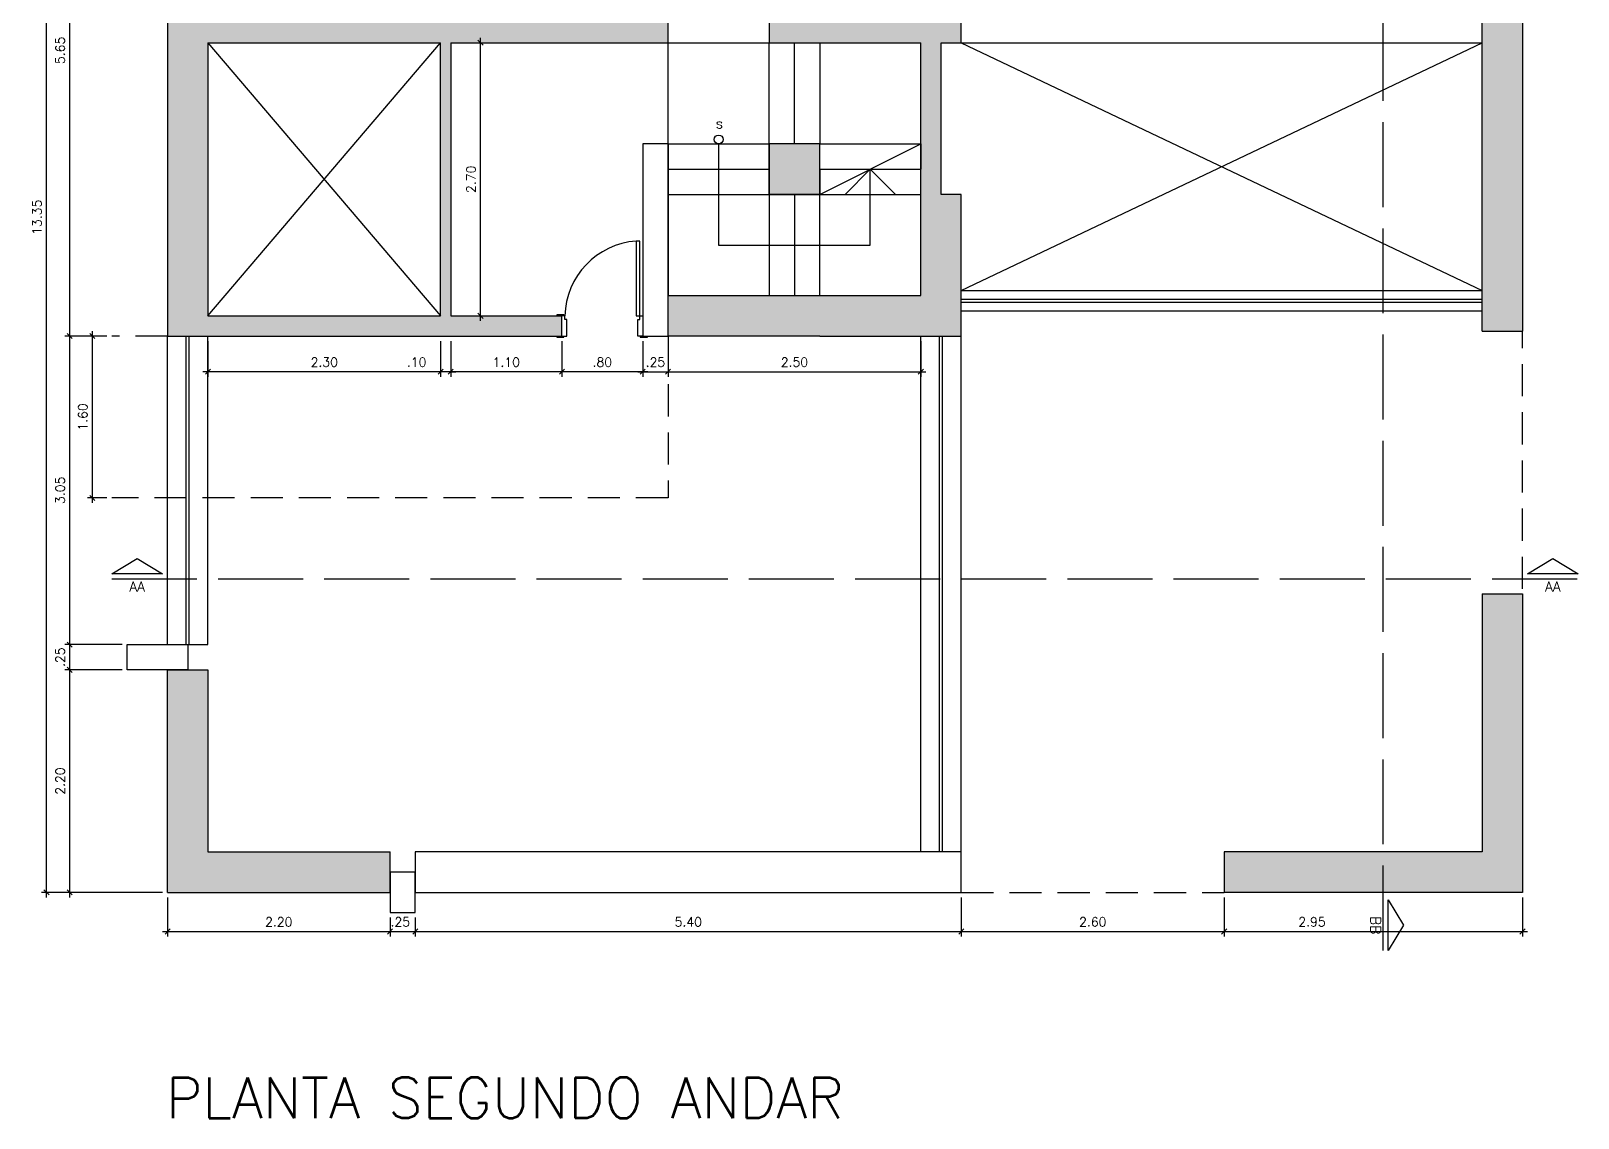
# Model space of a CAD drawing. Header units: millimetres. Extents: x 998 to 1067.2, y 1044.9 to 1079.2.
# Drawn here: x 1033.41 to 1048.71, y 1063.02 to 1073.77 of the extents above; entities that cross this region are included whole.
import ezdxf

# ---------------------------------------------------------------- set-up
doc = ezdxf.new("R2010")
doc.units = ezdxf.units.MM
doc.linetypes.add('DASHED', pattern=[15, 12, -3])
doc.linetypes.add('DASHED2', pattern=[9.525, 6.35, -3.175])
for name, color, linetype in [('ALVENARIA', 4, 'Continuous'), ('CAIXILHOS', 1, 'Continuous'), ('CORTE', 4, 'Continuous'), ('COTAS', 7, 'Continuous'), ('ESCADA', 1, 'Continuous'), ('HACHURA', 253, 'Continuous'), ('MOBILIARIOS', 8, 'Continuous'), ('PROJEÇÃO', 8, 'DASHED2'), ('SIMBOLOS', 7, 'Continuous'), ('TEXTOS', 2, 'Continuous')]:
    doc.layers.add(name, color=color, linetype=linetype)
doc.styles.add('1.50', font='simplex.shx', dxfattribs={"height": 0.06})
doc.styles.get("Standard").update_dxf_attribs({"font": 'simplex.shx'})
doc.dimstyles.new('1.50', dxfattribs={"dimscale": 0.5, "dimtxt": 0.18, "dimasz": 0.1, "dimexe": 0.1, "dimexo": 0.1, "dimgap": 0.1, "dimtad": 1, "dimzin": 4, "dimdsep": 46, "dimtxsty": 'Standard', "dimblk": 'OBLIQUE', "dimcen": 0.1, "dimdle": 0.1, "dimclrd": 1, "dimclre": 1, "dimclrt": 256, "dimadec": 0, "dimazin": 0, "dimtfac": 1, "dimtmove": 0, "dimatfit": 3, "dimldrblk": 'ORIGIN2', "dimfxl": 1, "dimtolj": 1, "dimarcsym": 1})

# ---------------------------------------------------------------- blocks, each defined once
blk = doc.blocks.new('_Oblique')
at = {"color": 0, "linetype": 'ByBlock', "lineweight": -2}
blk.add_line((-0.5, -0.5), (0.5, 0.5), dxfattribs=at)
blk = doc.blocks.new('*D29')
at = {"layer": 'COTAS', "color": 1, "lineweight": -2, "ltscale": 0.05, "transparency": 16777216}
for p, q in [((1034.71, 1078.6), (1033.513, 1078.6)), ((1033.563, 1065.2), (1033.563, 1078.65)), ((1034.71, 1065.25), (1033.513, 1065.25))]:
    blk.add_line(p, q, dxfattribs=at)
at = {"layer": 'Defpoints', "color": 0, "ltscale": 0.05, "transparency": 16777216}
for p in [(1033.563, 1078.6), (1034.76, 1078.6), (1034.76, 1065.25)]:
    blk.add_point(p, dxfattribs=at)
at = {"layer": 'COTAS', "color": 1, "lineweight": -2, "ltscale": 0.05, "transparency": 16777216, "xscale": 0.05, "yscale": 0.05, "zscale": 0.05}
for p, rotation in [((1033.563, 1078.6), 90), ((1033.563, 1065.25), 270)]:
    blk.add_blockref('_Oblique', p, dxfattribs=dict(at, rotation=rotation))
at = {"layer": 'COTAS', "ltscale": 0.05, "transparency": 16777216, "insert": (1033.468, 1071.925), "char_height": 0.09, "attachment_point": 5, "rotation": 90}
blk.add_mtext('\\A1;13.35', dxfattribs=at)
blk = doc.blocks.new('_Origin2')
at = {"color": 0, "linetype": 'ByBlock', "lineweight": -2}
blk.add_line((-0.5, 0), (-1, 0), dxfattribs=at)
for radius in [0.5, 0.25]:
    blk.add_circle((0, 0), radius, dxfattribs=at)
blk = doc.blocks.new('*D34')
at = {"layer": 'COTAS', "color": 1, "lineweight": -2, "ltscale": 0.05, "transparency": 16777216}
for p, q in [((1034.76, 1065.2), (1034.76, 1064.813)), ((1036.96, 1065), (1036.96, 1064.813)), ((1034.71, 1064.863), (1037.01, 1064.863))]:
    blk.add_line(p, q, dxfattribs=at)
at = {"layer": 'Defpoints', "color": 0, "ltscale": 0.05, "transparency": 16777216}
for p in [(1034.76, 1065.25), (1036.96, 1065.05), (1036.96, 1064.863)]:
    blk.add_point(p, dxfattribs=at)
at = {"layer": 'COTAS', "color": 1, "lineweight": -2, "ltscale": 0.05, "transparency": 16777216, "xscale": 0.05, "yscale": 0.05, "zscale": 0.05, "rotation": 180}
blk.add_blockref('_Oblique', (1034.76, 1064.863), dxfattribs=at)
at = {"layer": 'COTAS', "color": 1, "lineweight": -2, "ltscale": 0.05, "transparency": 16777216, "xscale": 0.05, "yscale": 0.05, "zscale": 0.05}
blk.add_blockref('_Oblique', (1036.96, 1064.863), dxfattribs=at)
at = {"layer": 'COTAS', "ltscale": 0.05, "transparency": 16777216, "insert": (1035.86, 1064.958), "char_height": 0.09, "attachment_point": 5}
blk.add_mtext('\\A1;2.20', dxfattribs=at)
blk = doc.blocks.new('*D35')
at = {"layer": 'COTAS', "color": 1, "lineweight": -2, "ltscale": 0.05, "transparency": 16777216}
for p, q in [((1042.61, 1065.2), (1042.61, 1064.813)), ((1045.21, 1065.2), (1045.21, 1064.813)), ((1042.56, 1064.863), (1045.26, 1064.863))]:
    blk.add_line(p, q, dxfattribs=at)
at = {"layer": 'Defpoints', "color": 0, "ltscale": 0.05, "transparency": 16777216}
for p in [(1042.61, 1065.25), (1045.21, 1065.25), (1045.21, 1064.863)]:
    blk.add_point(p, dxfattribs=at)
at = {"layer": 'COTAS', "color": 1, "lineweight": -2, "ltscale": 0.05, "transparency": 16777216, "xscale": 0.05, "yscale": 0.05, "zscale": 0.05, "rotation": 180}
blk.add_blockref('_Oblique', (1042.61, 1064.863), dxfattribs=at)
at = {"layer": 'COTAS', "color": 1, "lineweight": -2, "ltscale": 0.05, "transparency": 16777216, "xscale": 0.05, "yscale": 0.05, "zscale": 0.05}
blk.add_blockref('_Oblique', (1045.21, 1064.863), dxfattribs=at)
at = {"layer": 'COTAS', "ltscale": 0.05, "transparency": 16777216, "insert": (1043.91, 1064.958), "char_height": 0.09, "attachment_point": 5}
blk.add_mtext('\\A1;2.60', dxfattribs=at)
blk = doc.blocks.new('*D36')
at = {"layer": 'COTAS', "color": 1, "lineweight": -2, "ltscale": 0.05, "transparency": 16777216}
for p, q in [((1045.21, 1065.2), (1045.21, 1064.813)), ((1048.16, 1065.2), (1048.16, 1064.813)), ((1045.16, 1064.863), (1048.21, 1064.863))]:
    blk.add_line(p, q, dxfattribs=at)
at = {"layer": 'Defpoints', "color": 0, "ltscale": 0.05, "transparency": 16777216}
for p in [(1045.21, 1065.25), (1048.16, 1065.25), (1048.16, 1064.863)]:
    blk.add_point(p, dxfattribs=at)
at = {"layer": 'COTAS', "color": 1, "lineweight": -2, "ltscale": 0.05, "transparency": 16777216, "xscale": 0.05, "yscale": 0.05, "zscale": 0.05, "rotation": 180}
blk.add_blockref('_Oblique', (1045.21, 1064.863), dxfattribs=at)
at = {"layer": 'COTAS', "color": 1, "lineweight": -2, "ltscale": 0.05, "transparency": 16777216, "xscale": 0.05, "yscale": 0.05, "zscale": 0.05}
blk.add_blockref('_Oblique', (1048.16, 1064.863), dxfattribs=at)
at = {"layer": 'COTAS', "ltscale": 0.05, "transparency": 16777216, "insert": (1046.078, 1064.958), "char_height": 0.09, "attachment_point": 5}
blk.add_mtext('\\A1;2.95', dxfattribs=at)
blk = doc.blocks.new('*D60')
at = {"layer": 'COTAS', "color": 1, "lineweight": -2, "ltscale": 0.05, "transparency": 16777216}
for p, q in [((1036.96, 1065), (1036.96, 1064.813)), ((1037.21, 1065), (1037.21, 1064.813)), ((1036.91, 1064.863), (1037.26, 1064.863))]:
    blk.add_line(p, q, dxfattribs=at)
at = {"layer": 'Defpoints', "color": 0, "ltscale": 0.05, "transparency": 16777216}
for p in [(1036.96, 1065.05), (1037.21, 1065.05), (1037.21, 1064.863)]:
    blk.add_point(p, dxfattribs=at)
at = {"layer": 'COTAS', "color": 1, "lineweight": -2, "ltscale": 0.05, "transparency": 16777216, "xscale": 0.05, "yscale": 0.05, "zscale": 0.05, "rotation": 180}
blk.add_blockref('_Oblique', (1036.96, 1064.863), dxfattribs=at)
at = {"layer": 'COTAS', "color": 1, "lineweight": -2, "ltscale": 0.05, "transparency": 16777216, "xscale": 0.05, "yscale": 0.05, "zscale": 0.05}
blk.add_blockref('_Oblique', (1037.21, 1064.863), dxfattribs=at)
at = {"layer": 'COTAS', "ltscale": 0.05, "transparency": 16777216, "insert": (1037.062, 1064.958), "char_height": 0.09, "attachment_point": 5}
blk.add_mtext('\\A1;.25', dxfattribs=at)
blk = doc.blocks.new('*D61')
at = {"layer": 'COTAS', "color": 1, "lineweight": -2, "ltscale": 0.05, "transparency": 16777216}
for p, q in [((1042.61, 1065.2), (1042.61, 1064.813)), ((1037.21, 1065), (1037.21, 1064.813)), ((1037.16, 1064.863), (1042.66, 1064.863))]:
    blk.add_line(p, q, dxfattribs=at)
at = {"layer": 'Defpoints', "color": 0, "ltscale": 0.05, "transparency": 16777216}
for p in [(1042.61, 1065.25), (1037.21, 1065.05), (1042.61, 1064.863)]:
    blk.add_point(p, dxfattribs=at)
at = {"layer": 'COTAS', "color": 1, "lineweight": -2, "ltscale": 0.05, "transparency": 16777216, "xscale": 0.05, "yscale": 0.05, "zscale": 0.05, "rotation": 180}
blk.add_blockref('_Oblique', (1037.21, 1064.863), dxfattribs=at)
at = {"layer": 'COTAS', "color": 1, "lineweight": -2, "ltscale": 0.05, "transparency": 16777216, "xscale": 0.05, "yscale": 0.05, "zscale": 0.05}
blk.add_blockref('_Oblique', (1042.61, 1064.863), dxfattribs=at)
at = {"layer": 'COTAS', "ltscale": 0.05, "transparency": 16777216, "insert": (1039.91, 1064.958), "char_height": 0.09, "attachment_point": 5}
blk.add_mtext('\\A1;5.40', dxfattribs=at)
blk = doc.blocks.new('*D62')
at = {"layer": 'COTAS', "color": 1, "lineweight": -2, "ltscale": 0.05, "transparency": 16777216}
for p, q in [((1034.31, 1067.45), (1033.743, 1067.45)), ((1033.793, 1065.2), (1033.793, 1067.5)), ((1034.71, 1065.25), (1033.743, 1065.25))]:
    blk.add_line(p, q, dxfattribs=at)
at = {"layer": 'Defpoints', "color": 0, "ltscale": 0.05, "transparency": 16777216}
for p in [(1033.793, 1067.45), (1034.36, 1067.45), (1034.76, 1065.25)]:
    blk.add_point(p, dxfattribs=at)
at = {"layer": 'COTAS', "color": 1, "lineweight": -2, "ltscale": 0.05, "transparency": 16777216, "xscale": 0.05, "yscale": 0.05, "zscale": 0.05}
for p, rotation in [((1033.793, 1067.45), 90), ((1033.793, 1065.25), 270)]:
    blk.add_blockref('_Oblique', p, dxfattribs=dict(at, rotation=rotation))
at = {"layer": 'COTAS', "ltscale": 0.05, "transparency": 16777216, "insert": (1033.698, 1066.35), "char_height": 0.09, "attachment_point": 5, "rotation": 90}
blk.add_mtext('\\A1;2.20', dxfattribs=at)
blk = doc.blocks.new('*D63')
at = {"layer": 'COTAS', "color": 1, "lineweight": -2, "ltscale": 0.05, "transparency": 16777216}
for p, q in [((1034.31, 1067.7), (1033.743, 1067.7)), ((1033.793, 1067.4), (1033.793, 1067.75)), ((1034.31, 1067.45), (1033.743, 1067.45))]:
    blk.add_line(p, q, dxfattribs=at)
at = {"layer": 'Defpoints', "color": 0, "ltscale": 0.05, "transparency": 16777216}
for p in [(1033.793, 1067.7), (1034.36, 1067.7), (1034.36, 1067.45)]:
    blk.add_point(p, dxfattribs=at)
at = {"layer": 'COTAS', "color": 1, "lineweight": -2, "ltscale": 0.05, "transparency": 16777216, "xscale": 0.05, "yscale": 0.05, "zscale": 0.05}
for p, rotation in [((1033.793, 1067.7), 90), ((1033.793, 1067.45), 270)]:
    blk.add_blockref('_Oblique', p, dxfattribs=dict(at, rotation=rotation))
at = {"layer": 'COTAS', "ltscale": 0.05, "transparency": 16777216, "insert": (1033.698, 1067.575), "char_height": 0.09, "attachment_point": 5, "rotation": 90}
blk.add_mtext('\\A1;.25', dxfattribs=at)
blk = doc.blocks.new('*D64')
at = {"layer": 'COTAS', "color": 1, "lineweight": -2, "ltscale": 0.05, "transparency": 16777216}
for p, q in [((1034.16, 1070.75), (1033.743, 1070.75)), ((1033.793, 1067.65), (1033.793, 1070.8)), ((1034.31, 1067.7), (1033.743, 1067.7))]:
    blk.add_line(p, q, dxfattribs=at)
at = {"layer": 'Defpoints', "color": 0, "ltscale": 0.05, "transparency": 16777216}
for p in [(1033.793, 1070.75), (1034.21, 1070.75), (1034.36, 1067.7)]:
    blk.add_point(p, dxfattribs=at)
at = {"layer": 'COTAS', "color": 1, "lineweight": -2, "ltscale": 0.05, "transparency": 16777216, "xscale": 0.05, "yscale": 0.05, "zscale": 0.05}
for p, rotation in [((1033.793, 1070.75), 90), ((1033.793, 1067.7), 270)]:
    blk.add_blockref('_Oblique', p, dxfattribs=dict(at, rotation=rotation))
at = {"layer": 'COTAS', "ltscale": 0.05, "transparency": 16777216, "insert": (1033.698, 1069.225), "char_height": 0.09, "attachment_point": 5, "rotation": 90}
blk.add_mtext('\\A1;3.05', dxfattribs=at)
blk = doc.blocks.new('*D65')
at = {"layer": 'COTAS', "color": 1, "lineweight": -2, "ltscale": 0.05, "transparency": 16777216}
for p, q in [((1033.793, 1070.7), (1033.793, 1076.45)), ((1034.71, 1076.4), (1033.743, 1076.4)), ((1034.16, 1070.75), (1033.743, 1070.75))]:
    blk.add_line(p, q, dxfattribs=at)
at = {"layer": 'Defpoints', "color": 0, "ltscale": 0.05, "transparency": 16777216}
for p in [(1033.793, 1076.4), (1034.76, 1076.4), (1034.21, 1070.75)]:
    blk.add_point(p, dxfattribs=at)
at = {"layer": 'COTAS', "color": 1, "lineweight": -2, "ltscale": 0.05, "transparency": 16777216, "xscale": 0.05, "yscale": 0.05, "zscale": 0.05}
for p, rotation in [((1033.793, 1076.4), 90), ((1033.793, 1070.75), 270)]:
    blk.add_blockref('_Oblique', p, dxfattribs=dict(at, rotation=rotation))
at = {"layer": 'COTAS', "ltscale": 0.05, "transparency": 16777216, "insert": (1033.698, 1073.575), "char_height": 0.09, "attachment_point": 5, "rotation": 90}
blk.add_mtext('\\A1;5.65', dxfattribs=at)
blk = doc.blocks.new('*D66')
at = {"layer": 'COTAS', "color": 1, "lineweight": -2, "ltscale": 0.05, "transparency": 16777216}
for p, q in [((1034.16, 1070.75), (1033.967, 1070.75)), ((1034.017, 1069.1), (1034.017, 1070.8)), ((1034.16, 1069.15), (1033.967, 1069.15))]:
    blk.add_line(p, q, dxfattribs=at)
at = {"layer": 'Defpoints', "color": 0, "ltscale": 0.05, "transparency": 16777216}
for p in [(1034.017, 1070.75), (1034.21, 1070.75), (1034.21, 1069.15)]:
    blk.add_point(p, dxfattribs=at)
at = {"layer": 'COTAS', "color": 1, "lineweight": -2, "ltscale": 0.05, "transparency": 16777216, "xscale": 0.05, "yscale": 0.05, "zscale": 0.05}
for p, rotation in [((1034.017, 1070.75), 90), ((1034.017, 1069.15), 270)]:
    blk.add_blockref('_Oblique', p, dxfattribs=dict(at, rotation=rotation))
at = {"layer": 'COTAS', "ltscale": 0.05, "transparency": 16777216, "insert": (1033.922, 1069.95), "char_height": 0.09, "attachment_point": 5, "rotation": 90}
blk.add_mtext('\\A1;1.60', dxfattribs=at)
blk = doc.blocks.new('*D102')
at = {"layer": 'COTAS', "color": 1, "lineweight": -2, "ltscale": 0.05, "transparency": 16777216}
for p, q in [((1039.71, 1070.7), (1039.71, 1070.347)), ((1042.21, 1070.7), (1042.21, 1070.347)), ((1039.66, 1070.397), (1042.26, 1070.397))]:
    blk.add_line(p, q, dxfattribs=at)
at = {"layer": 'Defpoints', "color": 0, "ltscale": 0.05, "transparency": 16777216}
for p in [(1039.71, 1070.75), (1042.21, 1070.75), (1042.21, 1070.397)]:
    blk.add_point(p, dxfattribs=at)
at = {"layer": 'COTAS', "color": 1, "lineweight": -2, "ltscale": 0.05, "transparency": 16777216, "xscale": 0.05, "yscale": 0.05, "zscale": 0.05, "rotation": 180}
blk.add_blockref('_Oblique', (1039.71, 1070.397), dxfattribs=at)
at = {"layer": 'COTAS', "color": 1, "lineweight": -2, "ltscale": 0.05, "transparency": 16777216, "xscale": 0.05, "yscale": 0.05, "zscale": 0.05}
blk.add_blockref('_Oblique', (1042.21, 1070.397), dxfattribs=at)
at = {"layer": 'COTAS', "ltscale": 0.05, "transparency": 16777216, "insert": (1040.96, 1070.492), "char_height": 0.09, "attachment_point": 5}
blk.add_mtext('\\A1;2.50', dxfattribs=at)
blk = doc.blocks.new('*D103')
at = {"layer": 'COTAS', "color": 1, "lineweight": -2, "ltscale": 0.05, "transparency": 16777216}
for p, q in [((1039.46, 1070.7), (1039.46, 1070.347)), ((1039.71, 1070.7), (1039.71, 1070.347)), ((1039.41, 1070.397), (1039.76, 1070.397))]:
    blk.add_line(p, q, dxfattribs=at)
at = {"layer": 'Defpoints', "color": 0, "ltscale": 0.05, "transparency": 16777216}
for p in [(1039.46, 1070.75), (1039.71, 1070.75), (1039.71, 1070.397)]:
    blk.add_point(p, dxfattribs=at)
at = {"layer": 'COTAS', "color": 1, "lineweight": -2, "ltscale": 0.05, "transparency": 16777216, "xscale": 0.05, "yscale": 0.05, "zscale": 0.05, "rotation": 180}
blk.add_blockref('_Oblique', (1039.46, 1070.397), dxfattribs=at)
at = {"layer": 'COTAS', "color": 1, "lineweight": -2, "ltscale": 0.05, "transparency": 16777216, "xscale": 0.05, "yscale": 0.05, "zscale": 0.05}
blk.add_blockref('_Oblique', (1039.71, 1070.397), dxfattribs=at)
at = {"layer": 'COTAS', "ltscale": 0.05, "transparency": 16777216, "insert": (1039.585, 1070.492), "char_height": 0.09, "attachment_point": 5}
blk.add_mtext('\\A1;.25', dxfattribs=at)
blk = doc.blocks.new('*D104')
at = {"layer": 'COTAS', "color": 1, "lineweight": -2, "ltscale": 0.05, "transparency": 16777216}
for p, q in [((1038.66, 1070.7), (1038.66, 1070.347)), ((1039.46, 1070.7), (1039.46, 1070.347)), ((1039.51, 1070.397), (1038.61, 1070.397))]:
    blk.add_line(p, q, dxfattribs=at)
at = {"layer": 'Defpoints', "color": 0, "ltscale": 0.05, "transparency": 16777216}
for p in [(1038.66, 1070.75), (1039.46, 1070.75), (1038.66, 1070.397)]:
    blk.add_point(p, dxfattribs=at)
at = {"layer": 'COTAS', "color": 1, "lineweight": -2, "ltscale": 0.05, "transparency": 16777216, "xscale": 0.05, "yscale": 0.05, "zscale": 0.05, "rotation": 180}
blk.add_blockref('_Oblique', (1038.66, 1070.397), dxfattribs=at)
at = {"layer": 'COTAS', "color": 1, "lineweight": -2, "ltscale": 0.05, "transparency": 16777216, "xscale": 0.05, "yscale": 0.05, "zscale": 0.05}
blk.add_blockref('_Oblique', (1039.46, 1070.397), dxfattribs=at)
at = {"layer": 'COTAS', "ltscale": 0.05, "transparency": 16777216, "insert": (1039.06, 1070.492), "char_height": 0.09, "attachment_point": 5}
blk.add_mtext('\\A1;.80', dxfattribs=at)
blk = doc.blocks.new('*D105')
at = {"layer": 'COTAS', "color": 1, "lineweight": -2, "ltscale": 0.05, "transparency": 16777216}
for p, q in [((1037.56, 1070.7), (1037.56, 1070.347)), ((1038.66, 1070.7), (1038.66, 1070.347)), ((1038.71, 1070.397), (1037.51, 1070.397))]:
    blk.add_line(p, q, dxfattribs=at)
at = {"layer": 'Defpoints', "color": 0, "ltscale": 0.05, "transparency": 16777216}
for p in [(1037.56, 1070.75), (1038.66, 1070.75), (1037.56, 1070.397)]:
    blk.add_point(p, dxfattribs=at)
at = {"layer": 'COTAS', "color": 1, "lineweight": -2, "ltscale": 0.05, "transparency": 16777216, "xscale": 0.05, "yscale": 0.05, "zscale": 0.05, "rotation": 180}
blk.add_blockref('_Oblique', (1037.56, 1070.397), dxfattribs=at)
at = {"layer": 'COTAS', "color": 1, "lineweight": -2, "ltscale": 0.05, "transparency": 16777216, "xscale": 0.05, "yscale": 0.05, "zscale": 0.05}
blk.add_blockref('_Oblique', (1038.66, 1070.397), dxfattribs=at)
at = {"layer": 'COTAS', "ltscale": 0.05, "transparency": 16777216, "insert": (1038.11, 1070.492), "char_height": 0.09, "attachment_point": 5}
blk.add_mtext('\\A1;1.10', dxfattribs=at)
blk = doc.blocks.new('*D106')
at = {"layer": 'COTAS', "color": 1, "lineweight": -2, "ltscale": 0.05, "transparency": 16777216}
for p, q in [((1037.46, 1070.7), (1037.46, 1070.347)), ((1037.56, 1070.7), (1037.56, 1070.347)), ((1037.46, 1070.397), (1037.088, 1070.397)), ((1037.56, 1070.397), (1037.46, 1070.397)), ((1037.56, 1070.397), (1037.61, 1070.397))]:
    blk.add_line(p, q, dxfattribs=at)
at = {"layer": 'Defpoints', "color": 0, "ltscale": 0.05, "transparency": 16777216}
for p in [(1037.46, 1070.75), (1037.56, 1070.75), (1037.46, 1070.397)]:
    blk.add_point(p, dxfattribs=at)
at = {"layer": 'COTAS', "color": 1, "lineweight": -2, "ltscale": 0.05, "transparency": 16777216, "xscale": 0.05, "yscale": 0.05, "zscale": 0.05}
blk.add_blockref('_Oblique', (1037.46, 1070.397), dxfattribs=at)
at = {"layer": 'COTAS', "color": 1, "lineweight": -2, "ltscale": 0.05, "transparency": 16777216, "xscale": 0.05, "yscale": 0.05, "zscale": 0.05, "rotation": 180}
blk.add_blockref('_Oblique', (1037.56, 1070.397), dxfattribs=at)
at = {"layer": 'COTAS', "ltscale": 0.05, "transparency": 16777216, "insert": (1037.224, 1070.492), "char_height": 0.09, "attachment_point": 5}
blk.add_mtext('\\A1;.10', dxfattribs=at)
blk = doc.blocks.new('*D107')
at = {"layer": 'COTAS', "color": 1, "lineweight": -2, "ltscale": 0.05, "transparency": 16777216}
for p, q in [((1035.16, 1070.7), (1035.16, 1070.347)), ((1037.46, 1070.7), (1037.46, 1070.347)), ((1037.51, 1070.397), (1035.11, 1070.397))]:
    blk.add_line(p, q, dxfattribs=at)
at = {"layer": 'Defpoints', "color": 0, "ltscale": 0.05, "transparency": 16777216}
for p in [(1035.16, 1070.75), (1037.46, 1070.75), (1035.16, 1070.397)]:
    blk.add_point(p, dxfattribs=at)
at = {"layer": 'COTAS', "color": 1, "lineweight": -2, "ltscale": 0.05, "transparency": 16777216, "xscale": 0.05, "yscale": 0.05, "zscale": 0.05, "rotation": 180}
blk.add_blockref('_Oblique', (1035.16, 1070.397), dxfattribs=at)
at = {"layer": 'COTAS', "color": 1, "lineweight": -2, "ltscale": 0.05, "transparency": 16777216, "xscale": 0.05, "yscale": 0.05, "zscale": 0.05}
blk.add_blockref('_Oblique', (1037.46, 1070.397), dxfattribs=at)
at = {"layer": 'COTAS', "ltscale": 0.05, "transparency": 16777216, "insert": (1036.31, 1070.492), "char_height": 0.09, "attachment_point": 5}
blk.add_mtext('\\A1;2.30', dxfattribs=at)
blk = doc.blocks.new('*D108')
at = {"layer": 'COTAS', "color": 1, "lineweight": -2, "ltscale": 0.05, "transparency": 16777216}
for p, q in [((1037.61, 1073.65), (1037.905, 1073.65)), ((1037.855, 1070.9), (1037.855, 1073.7)), ((1037.61, 1070.95), (1037.905, 1070.95))]:
    blk.add_line(p, q, dxfattribs=at)
at = {"layer": 'Defpoints', "color": 0, "ltscale": 0.05, "transparency": 16777216}
for p in [(1037.56, 1073.65), (1037.855, 1073.65), (1037.56, 1070.95)]:
    blk.add_point(p, dxfattribs=at)
at = {"layer": 'COTAS', "color": 1, "lineweight": -2, "ltscale": 0.05, "transparency": 16777216, "xscale": 0.05, "yscale": 0.05, "zscale": 0.05}
for p, rotation in [((1037.855, 1073.65), 90), ((1037.855, 1070.95), 270)]:
    blk.add_blockref('_Oblique', p, dxfattribs=dict(at, rotation=rotation))
at = {"layer": 'COTAS', "ltscale": 0.05, "transparency": 16777216, "insert": (1037.76, 1072.3), "char_height": 0.09, "attachment_point": 5, "rotation": 90}
blk.add_mtext('\\A1;2.70', dxfattribs=at)

msp = doc.modelspace()

# ---------------------------------------------------------------- hatches: boundary and pattern name
at = {"layer": 'HACHURA', "ltscale": 0.05}
h = msp.add_hatch(color=256, dxfattribs=at)
h.dxf.hatch_style = 1
h.paths.add_polyline_path([(1035.96, 1078.6), (1034.76, 1078.6), (1034.76, 1077.4), (1035.46, 1077.4), (1035.46, 1077.65), (1035.71, 1077.65), (1035.71, 1077.9), (1035.96, 1077.9)])
h.paths.add_polyline_path([(1037.26, 1078.35), (1039.51, 1078.35), (1039.51, 1078.2), (1039.71, 1078.2), (1047.76, 1078.2), (1047.76, 1070.8), (1048.16, 1070.8), (1048.16, 1078.6), (1036.96, 1078.6), (1036.96, 1077.4), (1037.26, 1077.4)])
h.paths.add_polyline_path([(1035.96, 1076.4), (1034.76, 1076.4), (1034.76, 1070.75), (1038.66, 1070.75), (1038.66, 1070.95), (1037.56, 1070.95), (1037.56, 1073.65), (1039.71, 1073.65), (1039.71, 1077.4), (1038.91, 1077.4), (1038.91, 1077.2), (1039.51, 1077.2), (1039.51, 1074.45), (1038.91, 1074.45), (1038.91, 1073.85), (1035.01, 1073.85), (1035.01, 1076.1), (1035.96, 1076.1)])
h.paths.add_polyline_path([(1037.46, 1073.65), (1037.46, 1070.95), (1035.16, 1070.95), (1035.16, 1073.65)], flags=16)
h.paths.add_polyline_path([(1036.96, 1065.65), (1035.16, 1065.65), (1035.16, 1067.45), (1034.76, 1067.45), (1034.76, 1065.25), (1036.96, 1065.25)])
h.paths.add_polyline_path([(1048.16, 1068.2), (1047.76, 1068.2), (1047.76, 1065.65), (1045.21, 1065.65), (1045.21, 1065.25), (1048.16, 1065.25)])
h = msp.add_hatch(color=256, dxfattribs=at)
h.dxf.hatch_style = 1
h.paths.add_polyline_path([(1042.61, 1072.15), (1042.41, 1072.15), (1042.41, 1073.65), (1042.61, 1073.65), (1042.61, 1073.9), (1040.71, 1073.9), (1040.71, 1073.65), (1042.21, 1073.65), (1042.21, 1072.15), (1042.21, 1071.15), (1041.21, 1071.15), (1039.71, 1071.15), (1039.71, 1070.75), (1041.21, 1070.75), (1042.61, 1070.75)])
h.paths.add_polyline_path([(1041.21, 1072.65), (1040.71, 1072.65), (1040.71, 1072.15), (1041.21, 1072.15)], flags=17)

# ---------------------------------------------------------------- linework, layer by layer
at = {"layer": 'ALVENARIA'}
for p, q in [((1048.16, 1078.6), (1048.16, 1070.8)), ((1047.76, 1070.8), (1047.76, 1078.2)), ((1040.71, 1073.9), (1040.71, 1073.65)), ((1042.61, 1073.65), (1042.61, 1073.9)), ((1040.71, 1073.65), (1042.21, 1073.65)), ((1042.21, 1072.15), (1042.21, 1073.65)), ((1042.41, 1072.15), (1042.41, 1073.65)), ((1039.46, 1072.65), (1039.46, 1070.75)), ((1039.71, 1072.65), (1039.71, 1071.15)), ((1040.71, 1072.65), (1040.71, 1072.15)), ((1041.21, 1072.65), (1040.71, 1072.65)), ((1041.21, 1072.15), (1041.21, 1072.65)), ((1040.71, 1072.15), (1041.21, 1072.15)), ((1042.21, 1071.15), (1042.21, 1072.15)), ((1042.61, 1072.15), (1042.41, 1072.15)), ((1042.61, 1070.75), (1042.61, 1072.15)), ((1039.71, 1071.15), (1041.21, 1071.15)), ((1041.21, 1071.15), (1042.21, 1071.15)), ((1039.71, 1070.75), (1039.71, 1070.95)), ((1041.21, 1070.75), (1042.61, 1070.75)), ((1047.76, 1068.2), (1047.76, 1065.65)), ((1047.76, 1068.2), (1048.16, 1068.2)), ((1048.16, 1068.2), (1048.16, 1065.25)), ((1047.76, 1065.65), (1045.21, 1065.65)), ((1045.21, 1065.65), (1045.21, 1065.25)), ((1048.16, 1065.25), (1045.21, 1065.25))]:
    msp.add_line(p, q, dxfattribs=at)
at = {"layer": 'ALVENARIA', "ltscale": 0.05}
for p, q in [((1039.71, 1073.65), (1039.71, 1077.4)), ((1034.76, 1076.4), (1034.76, 1070.75)), ((1035.16, 1073.65), (1037.46, 1073.65)), ((1035.16, 1073.65), (1035.16, 1070.95)), ((1037.46, 1070.95), (1037.46, 1073.65)), ((1037.56, 1073.65), (1037.56, 1070.95)), ((1037.56, 1073.65), (1039.71, 1073.65)), ((1042.41, 1073.65), (1042.61, 1073.65)), ((1039.71, 1070.75), (1039.71, 1071.15)), ((1035.16, 1070.95), (1037.46, 1070.95)), ((1037.56, 1070.95), (1038.66, 1070.95)), ((1038.66, 1070.75), (1038.66, 1070.95)), ((1034.76, 1070.75), (1038.66, 1070.75)), ((1041.21, 1070.75), (1039.71, 1070.75)), ((1047.76, 1070.8), (1048.16, 1070.8)), ((1034.76, 1065.25), (1034.76, 1067.45)), ((1034.76, 1067.45), (1035.16, 1067.45)), ((1035.16, 1067.45), (1035.16, 1065.65)), ((1035.16, 1065.65), (1036.96, 1065.65)), ((1036.96, 1065.25), (1036.96, 1065.65)), ((1034.76, 1065.25), (1036.96, 1065.25))]:
    msp.add_line(p, q, dxfattribs=at)
at = {"layer": 'ALVENARIA', "color": 2, "ltscale": 0.05}
for p, q in [((1042.61, 1073.65), (1047.76, 1073.65)), ((1039.71, 1072.65), (1039.46, 1072.65)), ((1039.46, 1072.65), (1039.46, 1070.75)), ((1039.71, 1070.75), (1039.71, 1072.65)), ((1039.46, 1070.75), (1039.71, 1070.75)), ((1042.61, 1065.65), (1037.21, 1065.65)), ((1037.21, 1065.65), (1037.21, 1065.25)), ((1042.61, 1065.25), (1042.61, 1065.65)), ((1037.21, 1065.25), (1042.61, 1065.25))]:
    msp.add_line(p, q, dxfattribs=at)
at = {"layer": 'ALVENARIA', "color": 2}
for p, q in [((1039.71, 1072.65), (1039.46, 1072.65)), ((1039.46, 1070.75), (1039.71, 1070.75))]:
    msp.add_line(p, q, dxfattribs=at)
at = {"layer": 'ALVENARIA', "color": 1, "ltscale": 0.05}
for p, q in [((1036.96, 1065.45), (1036.96, 1065.05)), ((1037.21, 1065.45), (1036.96, 1065.45)), ((1037.21, 1065.05), (1037.21, 1065.45)), ((1036.96, 1065.05), (1037.21, 1065.05))]:
    msp.add_line(p, q, dxfattribs=at)
at = {"layer": 'CAIXILHOS', "color": 1}
for p, q in [((1042.61, 1071.2), (1047.76, 1071.2)), ((1042.61, 1071), (1047.76, 1071)), ((1034.76, 1067.7), (1034.76, 1070.75)), ((1035.16, 1067.7), (1035.16, 1070.75)), ((1042.21, 1065.65), (1042.21, 1070.75)), ((1042.61, 1065.65), (1042.61, 1070.75))]:
    msp.add_line(p, q, dxfattribs=at)
at = {"layer": 'CAIXILHOS', "color": 2}
for p, q in [((1042.61, 1071.115), (1047.76, 1071.115)), ((1042.61, 1071.085), (1047.76, 1071.085)), ((1034.945, 1067.7), (1034.945, 1070.75)), ((1034.975, 1067.7), (1034.975, 1070.75)), ((1042.395, 1065.65), (1042.395, 1070.75)), ((1042.425, 1065.65), (1042.425, 1070.75))]:
    msp.add_line(p, q, dxfattribs=at)
at = {"layer": 'CAIXILHOS', "ltscale": 0.05}
msp.add_line((1034.76, 1067.7), (1035.16, 1067.7), dxfattribs=at)
at = {"layer": 'CAIXILHOS'}
msp.add_lwpolyline([(1039.395, 1070.95), (1039.43, 1070.95), (1039.43, 1071.69), (1039.395, 1071.69)], close=True, dxfattribs=at)
for points in [[(1038.68, 1070.95), (1038.68, 1070.96), (1038.61, 1070.96), (1038.61, 1070.95)], [(1038.66, 1070.75), (1038.71, 1070.75), (1038.71, 1070.915), (1038.69, 1070.915), (1038.69, 1070.95), (1038.66, 1070.95)], [(1039.46, 1070.75), (1039.41, 1070.75), (1039.41, 1070.915), (1039.43, 1070.915), (1039.43, 1070.95), (1039.46, 1070.95)], [(1038.61, 1070.75), (1038.61, 1070.74), (1038.68, 1070.74), (1038.68, 1070.75)], [(1039.435, 1070.75), (1039.435, 1070.74), (1039.505, 1070.74), (1039.505, 1070.75)]]:
    msp.add_lwpolyline(points, dxfattribs=at)
at = {"layer": 'CAIXILHOS', "ltscale": 0.5}
msp.add_arc((1039.451, 1070.93), 0.762, 94.2436, 178.5315, dxfattribs=at)
at = {"layer": 'CORTE', "linetype": 'DASHED', "ltscale": 0.07}
for p, q in [((1046.783, 1064.675), (1046.783, 1079.175)), ((1034.21, 1068.35), (1048.71, 1068.35))]:
    msp.add_line(p, q, dxfattribs=at)
at = {"layer": 'CORTE'}
msp.add_line((1041.21, 1072.15), (1042.21, 1072.65), dxfattribs=at)
at = {"layer": 'CORTE', "ltscale": 0.05}
for points in [[(1034.46, 1068.55), (1034.71, 1068.4), (1034.46, 1068.4), (1034.21, 1068.4)], [(1048.46, 1068.55), (1048.71, 1068.4), (1048.46, 1068.4), (1048.21, 1068.4)], [(1046.983, 1064.925), (1046.833, 1064.675), (1046.833, 1064.925), (1046.833, 1065.175)]]:
    msp.add_lwpolyline(points, close=True, dxfattribs=at)
at = {"layer": 'ESCADA', "ltscale": 0.05}
for p, q in [((1039.71, 1072.65), (1039.71, 1073.65)), ((1039.71, 1073.65), (1040.71, 1073.65)), ((1040.71, 1072.65), (1040.71, 1073.65))]:
    msp.add_line(p, q, dxfattribs=at)
at = {"layer": 'ESCADA', "color": 8, "ltscale": 0.05}
for p, q in [((1040.96, 1072.65), (1040.96, 1073.65)), ((1041.21, 1073.65), (1041.21, 1072.65)), ((1041.21, 1072.65), (1042.21, 1072.65)), ((1041.21, 1072.4), (1041.71, 1072.4))]:
    msp.add_line(p, q, dxfattribs=at)
at = {"layer": 'ESCADA'}
for p, q in [((1039.71, 1072.65), (1040.71, 1072.65)), ((1039.71, 1072.65), (1039.71, 1072.4)), ((1040.71, 1072.4), (1040.71, 1072.65)), ((1041.21, 1072.4), (1041.21, 1072.65)), ((1042.21, 1072.65), (1042.21, 1072.4)), ((1039.71, 1072.4), (1040.71, 1072.4)), ((1039.71, 1072.4), (1039.71, 1072.15)), ((1040.71, 1072.15), (1040.71, 1072.4)), ((1041.21, 1072.4), (1041.21, 1072.15)), ((1042.21, 1072.15), (1042.21, 1072.4)), ((1040.96, 1072.15), (1040.71, 1072.15)), ((1041.21, 1072.15), (1040.96, 1072.15)), ((1040.71, 1071.15), (1040.96, 1071.15)), ((1040.96, 1071.15), (1041.21, 1071.15))]:
    msp.add_line(p, q, dxfattribs=at)
at = {"layer": 'ESCADA', "color": 3}
for p, q in [((1041.71, 1072.4), (1042.21, 1072.4)), ((1041.21, 1072.15), (1042.21, 1072.15)), ((1041.21, 1071.15), (1041.21, 1072.15))]:
    msp.add_line(p, q, dxfattribs=at)
at = {"layer": 'ESCADA', "color": 2}
for p, q in [((1039.71, 1072.15), (1040.71, 1072.15)), ((1040.71, 1072.15), (1040.71, 1071.15)), ((1040.96, 1072.15), (1040.96, 1071.15))]:
    msp.add_line(p, q, dxfattribs=at)
at = {"layer": 'MOBILIARIOS', "ltscale": 0.05}
for p, q in [((1034.36, 1067.45), (1034.36, 1067.7)), ((1034.36, 1067.7), (1034.96, 1067.7)), ((1034.96, 1067.7), (1034.96, 1067.45)), ((1034.96, 1067.45), (1034.36, 1067.45))]:
    msp.add_line(p, q, dxfattribs=at)
at = {"layer": 'PROJEÇÃO', "ltscale": 0.05}
for p, q in [((1040.71, 1073.65), (1040.96, 1073.65)), ((1040.96, 1073.65), (1041.21, 1073.65)), ((1040.96, 1072.65), (1040.71, 1072.65)), ((1041.21, 1072.65), (1040.96, 1072.65)), ((1034.76, 1070.75), (1034.21, 1070.75)), ((1039.71, 1070.75), (1039.71, 1069.15)), ((1048.16, 1068.25), (1048.16, 1070.8)), ((1039.71, 1069.15), (1034.21, 1069.15)), ((1042.61, 1065.25), (1045.21, 1065.25))]:
    msp.add_line(p, q, dxfattribs=at)
at = {"layer": 'SIMBOLOS', "ltscale": 0.05}
for p, q in [((1035.16, 1070.95), (1037.46, 1073.65)), ((1035.16, 1073.65), (1037.46, 1070.95)), ((1042.61, 1071.2), (1047.76, 1073.65)), ((1042.61, 1073.65), (1047.76, 1071.2)), ((1040.21, 1072.65), (1040.21, 1071.65)), ((1041.71, 1072.4), (1041.46, 1072.15)), ((1041.71, 1071.65), (1041.71, 1072.4)), ((1041.71, 1072.4), (1041.96, 1072.15)), ((1040.21, 1071.65), (1041.71, 1071.65))]:
    msp.add_line(p, q, dxfattribs=at)
msp.add_circle((1040.21, 1072.694), 0.0441, dxfattribs=at)

# ---------------------------------------------------------------- texts
at = {"layer": 'CORTE', "ltscale": 0.05, "char_height": 0.1, "attachment_point": 5, "style": '1.50'}
for insert in [(1034.46, 1068.274), (1048.46, 1068.274)]:
    msp.add_mtext_dynamic_manual_height_columns('AA', width=0.47749, gutter_width=0.3, heights=[0], dxfattribs=dict(at, insert=insert))
at = {"layer": 'CORTE', "ltscale": 0.05, "insert": (1046.708, 1064.925), "char_height": 0.1, "attachment_point": 5, "rotation": 270, "style": '1.50'}
msp.add_mtext_dynamic_manual_height_columns('BB', width=0.47749, gutter_width=0.3, heights=[0], dxfattribs=at)
at = {"layer": 'TEXTOS', "ltscale": 0.05, "attachment_point": 1, "style": '1.50'}
for s, width, insert, char_height in [('s', 0.24536, (1040.181, 1072.903), 0.1), ('PLANTA SEGUNDO ANDAR', 12.32857, (1034.744, 1063.418), 0.4)]:
    msp.add_mtext_dynamic_manual_height_columns(s, width=width, gutter_width=0.3, heights=[0], dxfattribs=dict(at, insert=insert, char_height=char_height))

# ---------------------------------------------------------------- dimensions: what is measured, and where the dimension line sits
at = {"layer": 'COTAS', "ltscale": 0.05}
for base, p1, p2, picture, middle in [((1033.563, 1078.6), (1034.76, 1065.25), (1034.76, 1078.6), '*D29', (1033.563, 1071.925)), ((1033.793, 1067.7), (1034.36, 1067.45), (1034.36, 1067.7), '*D63', (1033.793, 1067.575))]:
    dim = msp.add_linear_dim(base=base, p1=p1, p2=p2, angle=90, dimstyle='1.50', dxfattribs=at)
    dim.commit()
    dim.dimension.update_dxf_attribs({"geometry": picture, "text_midpoint": middle, "dimtype": 160})
for base, p1, p2, picture, middle in [((1033.793, 1076.4), (1034.21, 1070.75), (1034.76, 1076.4), '*D65', (1033.698, 1073.575)), ((1037.855, 1073.65), (1037.56, 1070.95), (1037.56, 1073.65), '*D108', (1037.76, 1072.3)), ((1033.793, 1070.75), (1034.36, 1067.7), (1034.21, 1070.75), '*D64', (1033.698, 1069.225)), ((1034.017, 1070.75), (1034.21, 1069.15), (1034.21, 1070.75), '*D66', (1033.922, 1069.95)), ((1033.793, 1067.45), (1034.76, 1065.25), (1034.36, 1067.45), '*D62', (1033.698, 1066.35))]:
    dim = msp.add_linear_dim(base=base, p1=p1, p2=p2, angle=90, dimstyle='1.50', dxfattribs=at)
    dim.commit()
    dim.dimension.update_dxf_attribs({"geometry": picture, "text_midpoint": middle})
for base, p1, p2, picture, middle in [((1035.16, 1070.397), (1037.46, 1070.75), (1035.16, 1070.75), '*D107', (1036.31, 1070.492)), ((1037.46, 1070.397), (1037.56, 1070.75), (1037.46, 1070.75), '*D106', (1037.224, 1070.492)), ((1037.56, 1070.397), (1038.66, 1070.75), (1037.56, 1070.75), '*D105', (1038.11, 1070.492)), ((1038.66, 1070.397), (1039.46, 1070.75), (1038.66, 1070.75), '*D104', (1039.06, 1070.492)), ((1042.21, 1070.397), (1039.71, 1070.75), (1042.21, 1070.75), '*D102', (1040.96, 1070.492)), ((1036.96, 1064.863), (1034.76, 1065.25), (1036.96, 1065.05), '*D34', (1035.86, 1064.958)), ((1042.61, 1064.863), (1037.21, 1065.05), (1042.61, 1065.25), '*D61', (1039.91, 1064.958)), ((1045.21, 1064.863), (1042.61, 1065.25), (1045.21, 1065.25), '*D35', (1043.91, 1064.958))]:
    dim = msp.add_linear_dim(base=base, p1=p1, p2=p2, dimstyle='1.50', dxfattribs=at)
    dim.commit()
    dim.dimension.update_dxf_attribs({"geometry": picture, "text_midpoint": middle})
for base, p1, p2, picture, middle in [((1039.71, 1070.397), (1039.46, 1070.75), (1039.71, 1070.75), '*D103', (1039.585, 1070.397)), ((1048.16, 1064.863), (1045.21, 1065.25), (1048.16, 1065.25), '*D36', (1046.078, 1064.863)), ((1037.21, 1064.863), (1036.96, 1065.05), (1037.21, 1065.05), '*D60', (1037.062, 1064.863))]:
    dim = msp.add_linear_dim(base=base, p1=p1, p2=p2, dimstyle='1.50', dxfattribs=at)
    dim.commit()
    dim.dimension.update_dxf_attribs({"geometry": picture, "text_midpoint": middle, "dimtype": 160})

doc.saveas('drawing.dxf')
